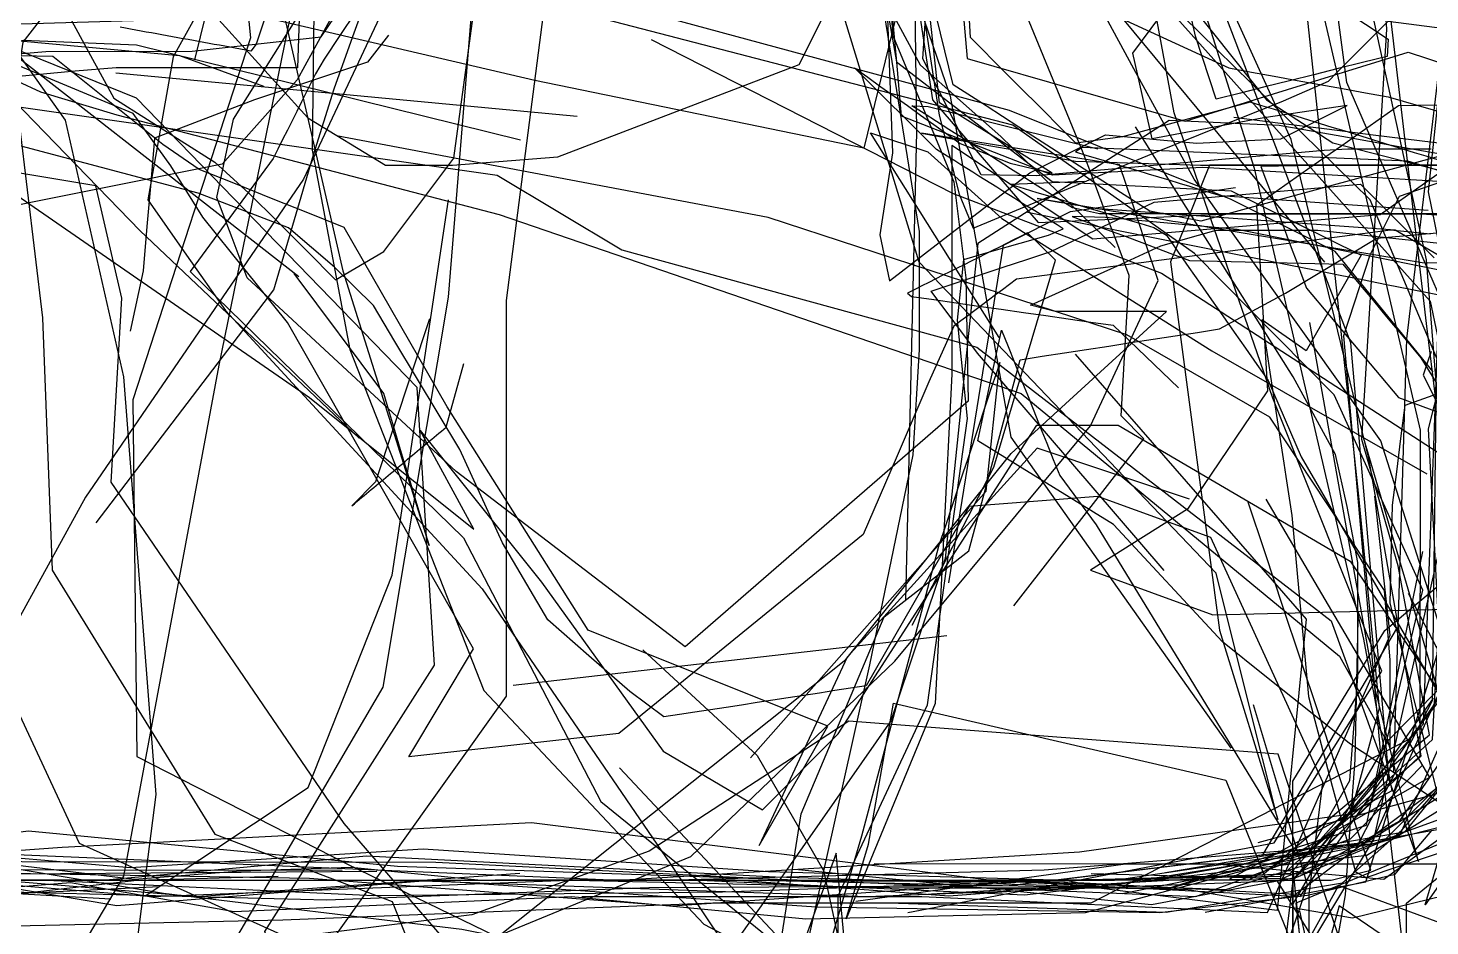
# Model space of a CAD drawing. Header units: metres. Extents: x 30 to 6769, y 117 to 5736.
# Drawn here: x 4872 to 5451, y 1491 to 1862 of the extents above; entities that cross this region are included whole.
import ezdxf

# ---------------------------------------------------------------- set-up
doc = ezdxf.new("R2010")
doc.units = ezdxf.units.M
doc.layers.add('FLOOR_0', color=1, linetype='Continuous')
doc.layers.add('FLOOR_1', color=2, linetype='Continuous')

msp = doc.modelspace()

# ---------------------------------------------------------------- linework, layer by layer
at = {"layer": 'FLOOR_0', "color": 7}
for points in [[(3702.56, 2321.77), (3781.72, 2311.61), (3837.74, 2253.42), (3919.3, 2221.19), (4007.82, 2287), (4113.04, 2340.87), (4137.6, 2336.78), (4162.17, 2332.68), (4186.73, 2328.58), (4320.13, 2316.2), (4445.74, 2284.57), (4501.59, 2214.48), (4591.5, 2180.86), (4741.62, 2170.6), (4816.3, 2160.73), (4861.11, 2160.73), (4921.92, 2119), (4972.02, 1974.96), (4940.85, 1848.65)], [(5106.21, 2295), (5127.59, 2319.44), (5148.97, 2343.89), (5155.39, 2332.57), (5158.23, 2312.7), (5161.06, 2292.84), (5163.9, 2272.97), (5165.11, 2247.65), (5143.61, 2140.1), (5075.54, 1990.17), (4985.95, 1799.43), (4895.87, 1668.08), (4811.84, 1515.03)], [(5458.85, 2135.23), (5444.48, 2133.43), (5430.11, 2131.63), (5415.74, 2129.83), (5401.36, 2128.04), (5328.55, 2105.18), (5306.28, 2089.98), (5297.5, 2078.26), (5288.72, 2066.54), (5279.93, 2054.83), (5248.35, 1982.98), (5260.03, 1849.24), (5350.04, 1823.25), (5442.17, 1851.85), (5450.07, 1849.22), (5457.97, 1846.58)], [(4952.66, 2065.29), (4964.19, 1986.46), (4985.44, 1902.48), (4983.44, 1845.37), (4974.08, 1845.37), (4964.73, 1845.37), (4955.37, 1845.37), (4946.01, 1845.37), (4936.65, 1845.37), (4927.29, 1845.37), (4917.94, 1845.37), (4908.58, 1845.37), (4891.59, 1844.03), (4869.79, 1841.85)], [(5454.44, 1807.32), (5449.59, 1808.81), (5444.74, 1810.3), (5439.89, 1811.79), (5435.04, 1813.29), (5430.2, 1814.78), (5425.35, 1816.27), (5420.5, 1817.76), (5415.65, 1819.26), (5410.8, 1820.75), (5405.96, 1822.24), (5401.11, 1823.73), (5396.26, 1825.23), (5391.41, 1826.72), (5386.56, 1828.21), (5381.71, 1829.7), (5376.87, 1831.2), (5324.16, 1816.87), (5304.92, 1814.25), (5302.02, 1817.15), (5299.11, 1820.06), (5296.21, 1822.97), (5293.3, 1825.88), (5290.4, 1828.78), (5287.49, 1831.69), (5284.58, 1834.6), (5281.68, 1837.5), (5278.77, 1840.41), (5275.87, 1843.32), (5272.96, 1846.22), (5270.06, 1849.13), (5267.15, 1852.04), (5264.25, 1854.95), (5261.34, 1857.85), (5254.24, 1985.01)], [(5206.75, 1481.38), (5206.75, 1503.34), (5243.57, 1582.32), (5260.13, 1700.46), (5256.06, 1741.18), (5258.59, 1766.25), (5270.27, 1769.59), (5281.95, 1772.93), (5293.63, 1776.27), (5299.65, 1778.89), (5297.16, 1780.45), (5294.67, 1782), (5292.19, 1783.56), (5289.7, 1785.12), (5287.21, 1786.67), (5284.72, 1788.23), (5282.24, 1789.78), (5279.75, 1791.34), (5277.26, 1792.89), (5274.77, 1794.45), (5272.29, 1796), (5269.8, 1797.56), (5267.31, 1799.11), (5264.83, 1800.67), (5262.34, 1802.22), (5259.85, 1803.78), (5257.36, 1805.33), (5254.88, 1806.89), (5252.39, 1808.45), (5249.9, 1810), (5247.41, 1811.56), (5213.49, 1845.35), (5218.94, 1841.45), (5224.4, 1837.55), (5229.86, 1833.65), (5235.31, 1829.75), (5240.77, 1825.85), (5246.23, 1821.95), (5251.68, 1818.05), (5257.14, 1814.15), (5277.84, 1806.01), (5295.13, 1801.85), (5283.5, 1809.12), (5271.88, 1816.39), (5260.25, 1823.66), (5248.62, 1830.93), (5233.58, 1968.46)], [(4900.29, 1657.43), (4973.68, 1753.65), (4990.11, 1809.36), (4998.61, 1836.63), (5006.36, 1858.35), (5014.11, 1880.07)], [(5459.74, 1784.98), (5376.52, 1784.98), (5345.61, 1784.98), (5314.69, 1784.98), (5303.46, 1787.46), (5298.36, 1790.7), (5293.26, 1793.95), (5288.16, 1797.2), (5283.06, 1800.44), (5277.96, 1803.69), (5272.86, 1806.94), (5267.77, 1810.18), (5262.67, 1813.43), (5257.57, 1816.68), (5252.47, 1819.92), (5247.37, 1823.17), (5242.27, 1826.42), (5237.17, 1829.66), (5243.93, 1829.36), (5278.98, 1820.59), (5314.03, 1811.83)], [(5273.2, 1733.95), (5220.16, 1818.51), (5243.8, 1810.66), (5274.39, 1783.13), (5361.09, 1728.45), (5449.88, 1677.62)], [(5341.44, 1637.71), (5264.23, 1727.48), (5245.17, 1753.06), (5255.06, 1756.36), (5264.95, 1759.66), (5274.83, 1762.96), (5284.72, 1766.25), (5294.61, 1769.55), (5337.23, 1789.86), (5422.5, 1797.26), (5430.09, 1789.66), (5437.69, 1782.06), (5445.28, 1774.47), (5452.88, 1766.87)], [(5506.41, 1751.43), (5371.48, 1778.54), (5344.32, 1781.01), (5317.16, 1783.48), (5303.36, 1783.96), (5310.28, 1781.37), (5317.2, 1778.77), (5324.12, 1776.17), (5331.04, 1773.58), (5337.96, 1770.98), (5344.88, 1768.38), (5351.8, 1765.79), (5415.14, 1764.27), (5419.17, 1759.43), (5423.2, 1754.59), (5427.24, 1749.75), (5431.27, 1744.9), (5435.3, 1740.06), (5439.33, 1735.22), (5443.36, 1730.38), (5447.39, 1725.54), (5507.92, 1627.67)], [(5520.22, 1407.08), (5453.91, 1547.36), (5434.77, 1624.44), (5435.68, 1664.75), (5437.4, 1678.53), (5439.12, 1692.31), (5440.84, 1706.09), (5624.99, 1771.89)], [(5525.04, 1466.42), (5413.39, 1507.61), (5406.49, 1495.17), (5399.58, 1482.74), (5392.68, 1470.31), (5385.78, 1457.88), (5382.12, 1452.5), (5385.2, 1461.74), (5388.28, 1470.99), (5391.36, 1480.23), (5394.44, 1489.48), (5397.52, 1498.72), (5400.6, 1507.97), (5378.2, 1582.23)], [(4807.78, 1524.4), (4928.13, 1504.46), (5051.26, 1489.57), (5121.56, 1475.74), (5104, 1473.54), (5086.45, 1471.35), (5074.33, 1468.57), (5082.38, 1463.61), (5090.43, 1458.66), (5098.48, 1453.7), (5106.53, 1448.75), (5114.57, 1443.79), (5122.62, 1438.83), (5130.67, 1433.88), (5138.72, 1428.92), (5146.77, 1423.97), (5154.82, 1419.01), (5164.54, 1395.41), (5176.99, 1341.43), (5167.48, 1247.78), (5155.21, 1156.66), (5104.49, 1042.1)], [(5480.75, 1357.5), (5443.46, 1413.96), (5405.18, 1461.95), (5397.36, 1497.14)]]:
    msp.add_lwpolyline(points, dxfattribs=at)
at = {"layer": 'FLOOR_0', "color": 1}
for points in [[(5279.33, 1623.14), (5333.04, 1692.18), (5323.56, 1701.66), (5326.95, 1759.52), (5324.16, 1766.97), (5321.37, 1774.42), (5318.57, 1781.87), (5315.78, 1789.32), (5312.99, 1796.77), (5310.2, 1804.22), (5307.4, 1811.67), (5243.06, 1967.96), (5225.13, 2134.64), (5179.93, 2166.07), (5179.93, 2186.68), (5179.93, 2207.29), (5179.93, 2227.9), (5215.86, 2266.93), (5345.56, 2180.44), (5469.65, 2208.43)], [(5234.71, 1625.3), (5239.23, 1818.86), (5237.06, 1988.24), (5323.03, 2036.62), (5464.61, 2123.25), (5594.12, 2180.37)], [(4614.64, 2162.17), (4801.18, 2154.02), (4913.11, 2154.02), (4951.05, 2052.15), (4970.9, 1952.19), (4990.57, 1902.98), (4989.57, 1811.33), (5005.12, 1729.03), (5060.34, 1588.14), (5151.32, 1491.73), (5193.88, 1469.31), (5196.06, 1440.99), (5198.23, 1412.67), (5206.59, 1356.36), (5376.87, 1336.75), (5561.13, 1370.85)], [(4886.62, 1871.18), (4897.09, 1851.98), (4907.55, 1832.78), (4949.36, 1806.38), (4963.36, 1793.65), (4975.31, 1781.7), (4987.25, 1769.75), (4999.2, 1757.8), (5019.07, 1769.46), (5047.98, 1808.02), (5068.65, 1959.71)], [(4916.74, 1414.96), (5018.8, 1589.53), (5045.8, 1750.68), (5059.21, 1915.09)], [(4829.75, 937.45), (4863.54, 1075.72), (4880.6, 1144.01), (4896.84, 1325.3), (4925.08, 1545.28), (4911.67, 1717.77), (4887.57, 1823.75), (4829.33, 1906), (4674.29, 1859.81), (4558.33, 1830.8), (4443.8, 1795.14), (4412.57, 1766.66), (4409.11, 1744.2), (4405.66, 1721.74), (4402.21, 1699.28), (4388.56, 1566.6), (4387.45, 1465.27), (4388.34, 1327.01), (4342.4, 1195.69)], [(4970.44, 1867.46), (4968.38, 1861.28), (4966.32, 1855.1), (4964.21, 1852.28), (4962.05, 1852.67), (4959.89, 1853.07), (4957.73, 1853.46), (4955.57, 1853.85), (4953.41, 1854.25), (4951.25, 1854.64), (4949.09, 1855.03), (4946.93, 1855.43), (4944.76, 1855.82), (4942.6, 1856.21), (4940.44, 1856.61), (4938.28, 1857), (4936.12, 1857.39), (4933.96, 1857.78), (4931.8, 1858.18), (4929.64, 1858.57), (4927.48, 1858.96), (4925.32, 1859.36), (4923.16, 1859.75), (4921, 1860.14), (4918.83, 1860.54), (4916.67, 1860.93), (4914.51, 1861.32), (4912.35, 1861.71), (4910.19, 1862.11)], [(5227.89, 1869.95), (5240.62, 1846.56), (5257.28, 1831.75), (5273.94, 1816.93), (5321.18, 1771.14)], [(5020.99, 1858.79), (5012.39, 1847.65), (4965.7, 1832.08), (4924.33, 1816.27), (4922.81, 1798.02), (4921.29, 1779.78), (4919.77, 1761.53), (4914.28, 1736.53)], [(5575.99, 1831.95), (5438.16, 1829.62), (5426.42, 1821.41), (5414.69, 1813.19), (5402.96, 1804.97), (5391.22, 1796.75), (5379.49, 1788.54), (5384.08, 1711.89), (5350.96, 1663.09), (5310.92, 1637.9), (5336.21, 1628.69), (5361.51, 1619.49), (5468.99, 1622.1)], [(5557.84, 1812.73), (5466.53, 1807.79), (5440.64, 1812.36), (5414.76, 1816.93), (5388.87, 1821.5), (5343.42, 1823.62), (5264.42, 1772.79), (5250.9, 1642.67), (5228.53, 1575.67), (5187.05, 1516.35), (5136.12, 1444.53), (5099.45, 1293.63), (5100.8, 1208.91), (5108, 1123.44), (5070.72, 1181.95), (5045.8, 1398.03), (5054.8, 1400.54), (5071.77, 1346.2), (5077.39, 1217.17)], [(5252.51, 1632.71), (5275.04, 1772.17), (5302.64, 1785.98), (5370.78, 1795.99)], [(5454.89, 1612.04), (5450.55, 1696.2), (5455.5, 1715.81)], [(5421.36, 1617.52), (5420.12, 1559.59), (5418.12, 1531.68), (5416.13, 1503.76), (5411.63, 1478)], [(5528.42, 1555.07), (5395.72, 1500.36), (5414.65, 1330.9), (5363.08, 1140.88), (5288.57, 1030.8), (5210.45, 890.73)]]:
    msp.add_lwpolyline(points, dxfattribs=at)
at = {"layer": 'FLOOR_0', "color": 6}
for points in [[(5547.47, 2216.07), (5432.71, 2132.34), (5327.92, 2020.17), (5239.53, 1884.17), (5248.51, 1825.86), (5252.59, 1809.53), (5256.67, 1793.21), (5262.54, 1779.16), (5287.66, 1789.63), (5312.78, 1800.11), (5337.9, 1810.58), (5364.22, 1821.16), (5390.71, 1831.76), (5409.18, 1839.9), (5412.72, 1843.43), (5416.25, 1846.97), (5419.79, 1850.51), (5423.33, 1854.05), (5426.86, 1857.59), (5430.4, 1861.13), (5433.94, 1864.67), (5476.42, 1859.09)], [(5080.54, 1981.99), (4976.03, 1935.74), (5005.14, 1925.56), (4998.3, 1920.24), (4991.45, 1914.91), (4984.6, 1909.58), (4977.76, 1904.26), (4970.91, 1898.93), (4964.07, 1893.6), (4957.22, 1888.28), (4950.38, 1882.95), (4932.03, 1849.93), (4921.65, 1790.84), (4937.66, 1767.96), (4953.67, 1745.07), (5059.73, 1630.13), (5138.97, 1514.31), (5160.55, 1482.19)], [(4963.93, 1976.78), (4869.95, 1855.88), (4865.96, 1829.97), (4861.98, 1804.06), (4858.01, 1777.75), (4850.14, 1682.19), (4821.31, 1649.73), (4755.31, 1581.58), (4668.79, 1507.38), (4587.4, 1471.61), (4561.86, 1420.52), (4541.57, 1369.97), (4526.19, 1319.95), (4615.05, 1215.41)], [(5020.95, 1922.91), (5026.86, 1897.47), (5020.39, 1887.76), (5013.92, 1878.05), (5007.45, 1868.35), (5000.98, 1858.64), (4994.51, 1848.93), (4990.91, 1842.91), (4988.97, 1839.02), (4987.03, 1835.13), (4985.08, 1831.24), (4983.14, 1827.35), (4981.2, 1823.46), (4979.25, 1819.57), (4977.31, 1815.68), (4975.36, 1811.8), (4973.42, 1807.91), (4939.12, 1761.22), (5052.04, 1651.25), (5108.75, 1542.34), (5206.67, 1462.89)], [(4403.33, 1902.8), (4584.77, 1828.81), (4675.39, 1857.63), (4760.46, 1911.08), (4784.19, 1900.29), (4807.91, 1889.51), (4833.73, 1876.61), (4983.96, 1759.13)], [(4967.26, 1913.74), (5002.21, 1761.48), (5037.88, 1648.12), (5035.79, 1655.09), (5033.7, 1662.06), (5031.61, 1669.03), (5029.52, 1676), (5027.43, 1682.97), (5025.34, 1689.94), (5023.25, 1696.91), (5021.16, 1703.88), (5019.07, 1710.85), (4982.04, 1760.43)], [(5451.61, 1811.82), (5448.97, 1811.82), (5446.32, 1811.82), (5443.67, 1811.82), (5441.02, 1811.82), (5438.38, 1811.82), (5435.73, 1811.82), (5433.08, 1811.82), (5430.44, 1811.82), (5427.79, 1811.82), (5425.14, 1811.82), (5422.49, 1811.82), (5419.85, 1811.82), (5417.2, 1811.82), (5407.43, 1811.27), (5288.52, 1800.78), (5265.75, 1801.13), (5263.75, 1805.13), (5261.75, 1809.13), (5259.75, 1813.13), (5257.75, 1817.12), (5255.75, 1821.12), (5253.76, 1825.12), (5251.76, 1829.12), (5249.76, 1833.12), (5247.76, 1837.12), (5245.76, 1841.12), (5243.76, 1845.12), (5241.77, 1849.11), (5244.15, 1886.93)], [(5008.88, 1692.34), (4918.53, 1778.07), (4848.4, 1850.2)], [(5467.26, 1810.42), (5448.9, 1797.56), (5430.53, 1784.7), (5311.9, 1774.65), (5253.7, 1813.29), (5253.7, 1797.54), (5253.7, 1781.8), (5253.7, 1766.05), (5253.7, 1750.3), (5253.7, 1734.55), (5253.7, 1718.8), (5246.79, 1582.88), (5209.99, 1493.85), (5219.25, 1524.74), (5229.6, 1582.96), (5366.87, 1551.2), (5394.36, 1483.04), (5403.77, 1483.04), (5413.19, 1483.04), (5422.6, 1483.04), (5432.01, 1483.04), (5441.43, 1483.04), (5450.84, 1483.04), (5533.67, 1445.96)], [(5513.24, 1784.98), (5441.97, 1806.76), (5307.49, 1812.51), (5304.74, 1810.59), (5309.02, 1809.31), (5313.3, 1808.02), (5317.59, 1806.74), (5321.87, 1805.45), (5326.15, 1804.16), (5330.44, 1802.88), (5334.72, 1801.59), (5339, 1800.31), (5343.29, 1799.02), (5347.57, 1797.74), (5351.85, 1796.45), (5356.14, 1795.16), (5360.42, 1793.88), (5364.7, 1792.59), (5450.45, 1786.52)], [(5308.38, 1798.4), (5278.12, 1797.11), (5283.49, 1795.5), (5288.85, 1793.89), (5294.21, 1792.28), (5299.58, 1790.67), (5304.94, 1789.06), (5310.3, 1787.45), (5315.66, 1785.84), (5321.03, 1784.23), (5326.39, 1782.62), (5331.75, 1781.01), (5337.12, 1779.4), (5342.27, 1776.28), (5346.94, 1769.61), (5351.61, 1762.93), (5356.28, 1756.26), (5360.95, 1749.58), (5365.63, 1742.91), (5370.3, 1736.23), (5374.97, 1729.55), (5379.64, 1722.88), (5384.31, 1716.2), (5398.01, 1684.7), (5455.81, 1585.17)], [(5170.59, 1560.34), (5267.81, 1670.52), (5273.48, 1723.58), (5271.81, 1718.56), (5270.13, 1713.54), (5268.46, 1708.52), (5266.79, 1703.5), (5265.11, 1698.47), (5263.44, 1693.45), (5261.77, 1688.43), (5260.1, 1683.41), (5258.42, 1678.39), (5256.75, 1673.37), (5255.08, 1668.34), (5253.4, 1663.32), (5251.73, 1658.3), (5250.06, 1653.28), (5248.38, 1648.26), (5242.11, 1624.53), (5216.44, 1528.07), (5194.66, 1454)], [(5530.36, 1665.22), (5433.51, 1567.15), (5394.53, 1500.11), (5394.53, 1481.01), (5394.53, 1461.9), (5394.53, 1442.8), (5404.17, 1423.49), (5413.82, 1404.19), (5423.46, 1384.89), (5496.87, 1324.05)], [(5126.13, 1605.02), (5173.23, 1561.31), (5200.74, 1513.8), (5212.9, 1457.31), (5207, 1398.34), (5201.11, 1339.38), (5226.86, 1278.04), (5259.59, 1216.18), (5383.23, 1257.02), (5465.17, 1326.11), (5527.13, 1369.86), (5559.06, 1514.89), (5481.58, 1622.89)], [(5180.89, 1487.58), (5116.43, 1556.22)], [(5211.45, 1462.24), (5205.92, 1521.01), (5203.4, 1514.08), (5200.89, 1507.16), (5198.37, 1500.24), (5195.85, 1493.32), (5193.34, 1486.4)]]:
    msp.add_lwpolyline(points, dxfattribs=at)
at = {"layer": 'FLOOR_0', "color": 2}
for points in [[(5546.03, 1791.89), (5450.23, 1798.68), (5426.97, 1800.04), (5403.7, 1801.41), (5380.44, 1802.78), (5357.17, 1804.15), (5295.32, 1800.97), (5232.96, 1825.34), (5230.93, 1847.66), (5228.9, 1869.98), (5226.87, 1892.3), (5213.46, 1973.39), (5213.46, 2000.59), (5204.5, 2073.59), (5153.1, 2137.2), (5153.1, 2148.42), (5153.1, 2159.65), (5153.1, 2170.87), (5153.1, 2182.1), (5153.1, 2193.32)], [(5028.52, 1934.42), (5008.58, 1886.7), (4995.94, 1863.52), (4983.31, 1840.34), (4952.32, 1805.53), (4846.41, 1784.4)], [(4862.24, 1874.35), (4878.13, 1742.07), (4882.12, 1637.89), (4949.27, 1528.9), (5022.5, 1501.04), (5037.86, 1462.63), (5053.22, 1424.21), (5080.83, 1293.12), (5160.64, 1148.26), (5193.58, 1048.41)], [(5351.83, 1667.26), (5288.97, 1688.23), (5210.43, 1601.94), (5174.06, 1524.13), (5202.49, 1573.4), (5103.51, 1613.17), (5045.3, 1705.38), (5002.66, 1779.43), (4987.72, 1785.41), (4972.77, 1791.39), (4957.83, 1797.37), (4942.89, 1803.35), (4927.81, 1813.66), (4912.68, 1825.77), (4897.55, 1837.88), (4882.41, 1850), (4842.23, 1850.82)], [(5370.18, 1824.93), (5389.36, 1822.53), (5408.53, 1820.13), (5427.71, 1817.74), (5446.88, 1815.34), (5466.06, 1812.94), (5489.79, 1811.82), (5517.5, 1811.82), (5559.75, 1810.21)], [(5515.84, 1819.07), (5438.37, 1792.18), (5426.26, 1767.95), (5415.43, 1734.62), (5431.01, 1558.63), (5441.48, 1468.33), (5364.06, 1305.36), (5257.04, 1326.04), (5202.03, 1392.09), (5156.98, 1429.81), (5046.09, 1462.85)], [(4852.97, 1417.61), (4877.66, 1427.11), (4902.34, 1436.61), (4997.98, 1455.03), (5066.47, 1486.67), (5209.92, 1600.99), (5278.22, 1686), (5342.37, 1744.72), (5319.34, 1744.72), (5296.31, 1744.72), (5286.16, 1747.29), (5304.11, 1755.45), (5322.05, 1763.61), (5339.99, 1771.77), (5362.81, 1778.27), (5404.82, 1778.27), (5475.8, 1770.73)], [(5237.34, 1615.1), (5271.04, 1680.36), (5296.48, 1765.93), (5285, 1777.16), (5282.08, 1775.7), (5279.17, 1774.24), (5276.25, 1772.78), (5273.33, 1771.32), (5270.42, 1769.86), (5267.5, 1768.4), (5264.58, 1766.94), (5261.67, 1765.48), (5258.75, 1764.03), (5255.83, 1762.57), (5252.92, 1761.11), (5250, 1759.65), (5247.08, 1758.19), (5244.17, 1756.73), (5241.25, 1755.27), (5238.34, 1753.81), (5235.42, 1752.35), (5236.99, 1750.94), (5246.24, 1749.62), (5255.5, 1748.3), (5264.76, 1746.98), (5274.01, 1745.65), (5283.27, 1744.33), (5292.52, 1743.01), (5301.78, 1741.68), (5311.03, 1740.36), (5320.29, 1739.04), (5347.27, 1713.25)], [(5454.45, 1343.02), (5438.28, 1375.37), (5427.59, 1400.06), (5426.31, 1411.62), (5425.03, 1423.17), (5423.74, 1434.73), (5422.46, 1446.28), (5417.24, 1462.79), (5388.14, 1509.38), (5392.25, 1511.54), (5396.73, 1513.22), (5401.21, 1514.9), (5405.68, 1516.58), (5410.16, 1518.26), (5414.63, 1519.94), (5419.11, 1521.62), (5423.58, 1523.29), (5428.06, 1524.97), (5432.54, 1526.65), (5437.01, 1528.33), (5441.62, 1530.06), (5512.29, 1555.77)], [(5490.2, 1300.02), (5450.32, 1408.72), (5441.48, 1433.26), (5441.48, 1439.36), (5441.48, 1445.46), (5441.48, 1451.56), (5441.48, 1457.66), (5441.48, 1463.76), (5441.48, 1469.86), (5441.48, 1475.96), (5441.48, 1482.06), (5441.48, 1488.16), (5441.48, 1494.26), (5441.48, 1500.36), (5482.58, 1534.01)]]:
    msp.add_lwpolyline(points, dxfattribs=at)
at = {"layer": 'FLOOR_0', "color": 3}
for points in [[(5456.69, 1809.22), (5356.58, 1782.02), (5335.39, 1786.12), (5321.88, 1794.81), (5308.36, 1803.5), (5294.84, 1812.2), (5281.32, 1820.89), (5267.8, 1829.59), (5254.29, 1838.28), (5219.25, 1981.12), (5221, 2150.94), (5223.55, 2161.99), (5226.1, 2173.03), (5228.64, 2184.07)], [(4825.96, 1847.5), (4879.52, 1852.08), (4939.94, 1852.24), (4993.16, 1858.16), (5062.92, 1961.15), (5154.01, 2078.54), (5178.18, 2146.15), (5220.67, 2141.89), (5282.23, 2116.26), (5367.19, 2079.08), (5433.06, 2054.56), (5468.9, 2043.8)], [(5557.74, 2044.42), (5423.01, 2038.38), (5258.83, 2016.68), (5224.58, 1948.13), (5229.24, 1858.95), (5254.55, 1798.25), (5257.03, 1778.44), (5259.5, 1758.63), (5260.4, 1707.65), (5143.57, 1606.2), (5048.99, 1678.58), (4962.62, 1758.64), (4956.41, 1775.2), (4950.2, 1791.76), (4957.08, 1824.14), (5001.22, 1894.79), (5099.44, 2039.93), (5209.21, 2060.08), (5393.35, 2059.53), (5415.45, 2057.32), (5437.55, 2055.11), (5459.65, 2052.9)], [(5453.77, 1805.11), (5422.52, 1805.11), (5391.28, 1805.11), (5360.04, 1805.11), (5343.95, 1765.24), (5364.19, 1613.08), (5388.28, 1534.92), (5375.56, 1585.8), (5362.85, 1636.69), (5240.17, 1765.07), (5200.04, 1896.53), (5118.09, 2042.28), (5037.87, 1897.2)], [(4835.43, 1308.6), (4920.64, 1393.9), (4998.74, 1486.3), (5069.75, 1585.82), (5069.75, 1749.3), (5094.6, 1941.22)], [(5191.47, 1471.75), (5219.79, 1598.85), (5237.72, 1685.52), (5240.28, 1729.07), (5240.28, 1753.41), (5240.28, 1777.76), (5213.46, 1944.93)], [(5228.21, 1909.79), (5368.04, 1845.31), (5377.45, 1843.6), (5386.86, 1841.89), (5396.27, 1840.18), (5405.68, 1838.46), (5415.09, 1836.75), (5424.5, 1835.04), (5433.91, 1833.33), (5458.62, 1826.24)], [(5222.09, 1897.08), (5230.77, 1847.87), (5295.12, 1798.4), (5369.11, 1794.49), (5422.77, 1768.01), (5400.01, 1728.52), (5381.65, 1741.27), (5382.48, 1735.89), (5383.31, 1730.5), (5384.14, 1725.11), (5384.96, 1719.72), (5385.79, 1714.34), (5386.62, 1708.95), (5387.45, 1703.56), (5388.28, 1698.17), (5389.11, 1692.79), (5389.93, 1687.4), (5390.76, 1682.01), (5391.59, 1676.62), (5392.42, 1671.23), (5393.25, 1665.85), (5394.08, 1660.46), (5401.05, 1585.75), (5410.78, 1548.7), (5420.44, 1513.25), (5424.75, 1511.01), (5428.49, 1512.26), (5432.24, 1513.51), (5435.98, 1514.76), (5439.73, 1516), (5443.47, 1517.25), (5447.22, 1518.5), (5450.96, 1519.75), (5454.71, 1521)], [(5072.47, 1590.4), (5251.64, 1610.9)]]:
    msp.add_lwpolyline(points, dxfattribs=at)
at = {"layer": 'FLOOR_0', "color": 5}
for points in [[(4307.82, 1299.28), (4432.66, 1183.95), (4462.4, 1154.19), (4483.3, 1136.4), (4485.92, 1143.38), (4488.53, 1150.35), (4491.15, 1157.33), (4493.76, 1164.3), (4496.37, 1171.28), (4498.99, 1178.25), (4501.6, 1185.23), (4537.08, 1293.51), (4697.05, 1375.16), (4836.06, 1383.86), (4911.67, 1511.46), (4951.09, 1722.55), (4992.76, 1926.51), (5100.82, 2076.25)], [(5226.35, 1961.01), (5245.74, 1832.07), (5289.36, 1781.49), (5368.71, 1784.98), (5384.46, 1784.98), (5400.22, 1784.98), (5415.97, 1784.98), (5431.72, 1784.98), (5447.48, 1784.98), (5535.09, 1779.44)], [(5149.3, 1197.55), (4976.3, 1246.8), (4945.1, 1347.49), (4990.51, 1409.92), (5031.9, 1426.49), (5043.16, 1486.45), (5002.71, 1533.25), (4906.46, 1674.18), (4910.92, 1750.18), (4900.2, 1796.67), (4742.77, 1822.8)], [(5401.24, 1467.27), (5401.24, 1503.88), (5406.85, 1550.28), (5360.65, 1651.32), (5313.98, 1668.33), (5260.8, 1664.24), (5218.26, 1590.1), (5211.83, 1589.11), (5205.4, 1588.12), (5198.98, 1587.14), (5192.55, 1586.15), (5186.13, 1585.16), (5179.7, 1584.17), (5173.28, 1583.18), (5166.85, 1582.19), (5160.43, 1581.2), (5154, 1580.21), (5147.58, 1579.22), (5141.15, 1578.23), (5134.73, 1577.25), (5120.67, 1587.75), (5103.77, 1602.55), (5086.86, 1617.35), (5068.1, 1649.22), (5050.45, 1687.76), (5041.53, 1702.63), (5032.61, 1717.5), (5023.69, 1732.37), (5014.77, 1747.25), (4998.69, 1763.08), (4979.79, 1779.28), (4942.47, 1793.6), (4840.19, 1820.74)], [(5542.45, 1805.11), (5444.07, 1805.11), (5410.76, 1805.11), (5381.33, 1804.56), (5383.21, 1799.54), (5385.09, 1794.52), (5386.97, 1789.5), (5388.85, 1784.48), (5390.74, 1779.46), (5392.62, 1774.44), (5394.5, 1769.42), (5396.38, 1764.4), (5398.26, 1759.38), (5400.14, 1754.36), (5438.15, 1709.23), (5601.3, 1648.93)], [(4920.53, 1503.44), (4987.92, 1548.06), (5022.56, 1635.76), (5045.8, 1790.8)], [(5503.69, 1509.88), (5417.93, 1566.3), (5400.45, 1580.29), (5382.97, 1594.28), (5365.49, 1608.27), (5320.48, 1656.71), (5264.47, 1691.24), (5274.23, 1736.98), (5276.9, 1730.31), (5279.56, 1723.64), (5282.23, 1716.97), (5284.9, 1710.29), (5287.57, 1703.62), (5290.23, 1696.95), (5292.9, 1690.28), (5295.57, 1683.61), (5298.23, 1676.94), (5313.31, 1656.65), (5394.53, 1523.57), (5394.53, 1473.51)], [(5451.63, 1728.23), (5450.01, 1723.35), (5448.38, 1718.46), (5486.14, 1642.97)], [(5488.21, 1431.01), (5420.72, 1428.45), (5419.16, 1442.44), (5417.61, 1456.44), (5416.05, 1470.44), (5413.81, 1485.57), (5405.34, 1511), (5396.87, 1536.43), (5388.39, 1561.86), (5211.19, 1575.47), (5128.72, 1521.78), (5104.29, 1513.05), (5079.86, 1504.32), (5055.42, 1495.59), (4979.6, 1486.03), (4893.37, 1524.97), (4860.67, 1595.5)], [(5394.53, 1479.24), (5394.53, 1491.05), (5394.53, 1502.85), (5394.53, 1514.66), (5396.3, 1497.09), (5398.42, 1473.79)]]:
    msp.add_lwpolyline(points, dxfattribs=at)
at = {"layer": 'FLOOR_0', "color": 4}
for points in [[(5277.29, 2027.28), (5226.96, 1869.57), (5229.21, 1810.24), (5223.99, 1776.33), (5227.87, 1757.37), (5256.88, 1779.69), (5285.88, 1802.01), (5317.16, 1817.64), (5354.9, 1814.21), (5389.51, 1816.02), (5417, 1829.77), (5382.52, 1824.66), (5336.35, 1816), (5328.45, 1851.41), (5347.54, 1877.31), (5359.57, 1862.26), (5371.59, 1847.22), (5383.62, 1832.17), (5410.98, 1814.42), (5500.66, 1791.4)], [(5207.83, 1965.82), (5253.01, 1833.61), (5278.01, 1692.85), (5368.93, 1564.4)], [(4956.44, 1931.98), (4964.08, 1857.72), (4915.44, 1708.17), (4917.15, 1560.92), (5003.87, 1516.59), (5065.6, 1486.55), (5145.85, 1519.67), (5230.08, 1600.32), (5310.9, 1697.44), (5338.84, 1757.55), (5333.54, 1773.47), (5328.23, 1789.4), (5322.93, 1805.32), (5241.16, 1818.37), (5253.88, 1816.06), (5266.6, 1813.74), (5279.32, 1811.43), (5292.03, 1809.12), (5304.75, 1806.8), (5356.33, 1805.11), (5404.77, 1805.11), (5432.84, 1805.11), (5508.02, 1805.11)], [(5018.25, 1343.24), (4969.94, 1488.68), (5040.03, 1598.68), (5032.83, 1713.32), (4916.9, 1832.86), (4724.34, 1910.84)], [(5451.31, 1776.62), (5448.56, 1776.89), (5445.81, 1777.17), (5443.06, 1777.44), (5440.3, 1777.72), (5437.55, 1777.99), (5434.8, 1778.27), (5280.34, 1758), (5277.47, 1755.85), (5274.61, 1753.7), (5271.74, 1751.55), (5268.87, 1749.4), (5266, 1747.25), (5263.14, 1745.1), (5260.27, 1742.95), (5257.4, 1740.79), (5254.54, 1738.64), (5244.14, 1715.71), (5230.63, 1684.17), (5217.12, 1652.63), (5116.14, 1570.43), (5029.36, 1560.75), (5056.12, 1605.38), (4979.38, 1740.14), (4944.34, 1783.68), (4931.08, 1804.9), (4915.51, 1826.43), (4847.47, 1854.8)], [(4861.72, 1796.71), (4988.43, 1709.17), (5056.25, 1654.78), (5034.14, 1695.56), (5084.19, 1632.97), (5134.47, 1563.14), (5175.43, 1538.93), (5206.72, 1570.24), (5288.81, 1697.75), (5322.35, 1697.75), (5418.2, 1641.55), (5542.13, 1460.56)], [(5394.53, 1488.69), (5394.53, 1493.06), (5394.53, 1506.22), (5394.53, 1550.68), (5432.44, 1612.93), (5550.8, 1712.07), (5436.78, 1778.27), (5314.4, 1787.16), (5288.88, 1791.42), (5291.12, 1791.04), (5293.37, 1790.67), (5295.61, 1790.29), (5297.85, 1789.92), (5300.1, 1789.55), (5302.34, 1789.17), (5304.58, 1788.8), (5306.83, 1788.42), (5309.07, 1788.05), (5311.31, 1787.68), (5313.56, 1787.3), (5315.8, 1786.93), (5318.04, 1786.55), (5320.29, 1786.18), (5322.53, 1785.81), (5324.77, 1785.43), (5327.02, 1785.06), (5329.26, 1784.68), (5331.5, 1784.31), (5333.75, 1783.93), (5335.99, 1783.56), (5338.23, 1783.19), (5340.48, 1782.81), (5342.72, 1782.44), (5344.96, 1782.06), (5347.21, 1781.69), (5349.45, 1781.32), (5351.69, 1780.94), (5353.94, 1780.57), (5356.18, 1780.19), (5358.42, 1779.82), (5360.67, 1779.45), (5362.91, 1779.07), (5365.15, 1778.7), (5367.4, 1778.32), (5447.99, 1764.89), (5558.93, 1764.55)], [(5090.1, 1042.38), (5073.99, 1125.25), (5082.06, 1190.79), (5121.45, 1276.91), (5168.18, 1389.92), (5191.41, 1537.29), (5225.68, 1618.54), (5260.77, 1645.85), (5281.84, 1724.8), (5291, 1726.21), (5300.16, 1727.62), (5309.32, 1729.03), (5318.48, 1730.44), (5327.64, 1731.85), (5336.8, 1733.26), (5345.96, 1734.67), (5355.12, 1736.08), (5364.29, 1737.49), (5391.42, 1752.25), (5429.27, 1774.97), (5560.88, 1786.68)], [(5486.95, 1658.38), (5427.32, 1525.85), (5394.53, 1471.25)], [(5452.44, 1584.97), (5429.36, 1551.98), (5394.51, 1509.69), (5393.39, 1500.76), (5392.28, 1491.83), (5391.16, 1482.9), (5390.05, 1473.97), (5388.93, 1465.04), (5387.79, 1455.52), (5384.56, 1390.82), (5381.33, 1326.12)], [(5462.6, 1465.86), (5413.59, 1499.26), (5410.87, 1489.3), (5408.16, 1479.35), (5405.45, 1469.4), (5402.73, 1459.44), (5400.02, 1449.49), (5397.31, 1439.54), (5394.59, 1429.59), (5405.13, 1433.34), (5415.98, 1437.41), (5426.82, 1441.48), (5437.67, 1445.54), (5452.8, 1448.47)]]:
    msp.add_lwpolyline(points, dxfattribs=at)
at = {"layer": 'FLOOR_1', "color": 4}
for points in [[(4516.25, 1509.88), (4698.22, 1511.4), (4817.72, 1523.29), (4914.5, 1515.07), (5035.34, 1522.83), (5177.97, 1513.37), (5300.91, 1509.88), (5381.93, 1512.07), (5451.02, 1569.83), (5437.95, 1639.66), (5423.06, 1691.79), (5433.33, 1861.38), (5422.35, 2020.3), (5377.64, 2223.59), (5369.51, 2376.44), (5373.12, 2504.08), (5353.86, 2569.47), (5335.91, 2601.8), (5364.28, 2598.58), (5437.33, 2517.05), (5423.31, 2491.22), (5394.16, 2477.5), (5365.02, 2463.78), (5335.88, 2450.06)], [(5526.78, 1917.52), (5502.08, 1785.72), (5482.62, 1745.88), (5472.73, 1747.86), (5462.84, 1749.84), (5452.95, 1751.82), (5443.05, 1753.8), (5433.16, 1755.78), (5423.27, 1757.76), (5413.38, 1759.74), (5403.49, 1761.72), (5393.6, 1763.7), (5284.99, 1785.54)], [(5270.59, 1509.88), (5366.87, 1505.94), (5420.41, 1522.58), (5452.24, 1584.03), (5453.71, 1707.25), (5449.65, 1739.74), (5432.39, 1888.46)], [(5245.24, 1504.18), (5393.55, 1512.75), (5448.48, 1574.44), (5456.54, 1793.52)], [(4613.83, 1509.88), (4786.95, 1509.88), (4902.81, 1509.88), (5011.93, 1519.89), (5180.83, 1511.17), (5342.36, 1506.32), (5424.96, 1532.56), (5448.19, 1645.61)], [(4365.9, 1500.71), (4610.64, 1496.46), (4841.2, 1501.15), (4917.09, 1509.88), (4975.48, 1511.44)], [(4841.01, 1503.17), (4926.41, 1507.19)]]:
    msp.add_lwpolyline(points, dxfattribs=at)
at = {"layer": 'FLOOR_1', "color": 1}
for points in [[(4866.74, 2337.11), (4873.43, 2337.56), (4880.13, 2338), (4886.82, 2338.45), (4893.51, 2338.9), (4900.21, 2339.34), (4906.9, 2339.79), (4913.6, 2340.24), (4920.29, 2340.68), (4926.98, 2341.13), (4933.68, 2341.58), (5000.05, 2333.1), (5144.36, 2319.18), (5220.74, 2290.52), (5275.06, 2125.26), (5252.53, 2010.44), (5233.65, 1878.85), (5217.36, 1812.13), (5081.5, 1840.13), (4895.3, 1883.56), (4699.49, 1875.14)], [(5311.18, 1512.59), (5394.94, 1510.35), (5414.43, 1533.1), (5433.92, 1555.86), (5418.41, 1731.83), (5335.21, 1949.62), (5278, 2148.6), (5283.6, 2204.54)], [(5214.03, 1501.12), (5325.41, 1516.59), (5469.1, 1516.59), (5475.01, 1577.94), (5475.01, 1675.32), (5426.43, 1790.79), (5342.25, 1873.54), (5246.23, 1990.19), (5243.88, 2123.82)], [(4637.74, 1509.88), (4746.27, 1519.39), (4869.53, 1517.55), (5040.55, 1517.24), (5189.41, 1509.88), (5301.9, 1509.88), (5399.36, 1512.56), (5438.65, 1534.4), (5458.94, 1563.68), (5465.84, 1598.19), (5472.74, 1632.71), (5457.4, 1745.72), (5416.78, 1839.29), (5395.64, 1999)], [(5465.69, 1921.93), (5483.06, 1725.93), (5487.53, 1617.25), (5484.23, 1592.51), (5480.94, 1567.77), (5477.64, 1543.02), (5474.82, 1525.05), (5473.86, 1533.71), (5472.89, 1542.36), (5471.93, 1551.01), (5470.97, 1559.66), (5470.01, 1568.31), (5469.05, 1576.97), (5442.33, 1628.23)], [(4544.64, 1523.3), (4739.34, 1509.88), (4838.71, 1509.88), (5027.55, 1509.88), (5218.67, 1503.17), (5394.54, 1509.89), (5427.41, 1542.77), (5448.19, 1629.57), (5411.6, 1710.36), (5353.96, 1768.64), (5278.9, 1821.65), (5092.61, 1869.98), (4845.72, 1862.7), (4635.94, 1843.5), (4510.56, 1831.95), (4400.12, 1837.35), (4170.53, 1834.34)], [(4689.64, 1854.36), (4538.39, 1857.67), (4599.05, 1853.33), (4861.61, 1830.26), (5065.96, 1801.06), (5091.68, 1785.62), (5117.4, 1770.18), (5264.06, 1729.93), (5410.4, 1617), (5446.41, 1517.59), (5445.15, 1522.01), (5441.84, 1535.27), (5438.53, 1548.53), (5435.21, 1561.79), (5431.9, 1575.05), (5428.59, 1588.31), (5401.59, 1740.14)], [(5098.98, 1825.27), (4908.42, 1843.12)], [(4867.8, 1839.82), (4877.28, 1835.44), (4908.85, 1825.94), (5066.71, 1784.76), (5282.25, 1710.84), (5413.77, 1602.37), (5434.77, 1564.62), (5434.77, 1576.63), (5434.77, 1588.65), (5434.77, 1600.67), (5432.41, 1629.46), (5385.06, 1701.09), (5325.98, 1735.11), (5177.81, 1783.52), (4999.61, 1817.24)], [(5383.43, 1667.22), (5451.02, 1552.26), (5376.28, 1509.88), (5268.91, 1509.88), (5080.05, 1533.57), (4886.27, 1523.3), (4701.89, 1509.98), (4546.29, 1516.59), (4373.24, 1516.59)], [(3795.81, 1503.17), (3968.62, 1529.56), (4019.98, 1520.49), (4071.34, 1511.42), (4125.32, 1498.56), (4231.71, 1481.84), (4397.24, 1483.3), (4474.15, 1493.56), (4555.58, 1517.8), (4697.89, 1509.88), (4804.92, 1514.23), (5001.95, 1514.01)], [(4033.78, 1509.88), (4279.14, 1507.98), (4532.17, 1513.51), (4792.05, 1511.86), (5016.27, 1513.62)]]:
    msp.add_lwpolyline(points, dxfattribs=at)
at = {"layer": 'FLOOR_1', "color": 2}
for points in [[(4929.18, 2308.59), (5104.04, 2304.01), (5242.57, 2183.7), (5315.15, 2004.21), (5378.59, 1803.92), (5423.73, 1609.33), (5435.36, 1546.8), (5424.2, 1540.71), (5413.04, 1534.62), (5401.87, 1528.52), (5390.71, 1522.43), (5379.55, 1516.34), (5368.38, 1510.25), (5388.33, 1509.88), (5410.28, 1509.88), (5426.69, 1514.01), (5419.44, 1535.78), (5412.18, 1557.55), (5404.93, 1579.31), (5397.68, 1601.08), (5390.43, 1622.85), (5383.18, 1644.62), (5375.92, 1666.38)], [(5133.91, 1509.88), (5320.93, 1509.88), (5406.7, 1522.55), (5447.15, 1561.19), (5447.27, 1695.64), (5399.68, 1899.78), (5344.04, 2090.05), (5350.25, 2281.41)], [(5235.56, 1496.55), (5386.86, 1525.21), (5431.27, 1596.19), (5386.28, 1708.94), (5345.48, 1826.76), (5317.13, 1979.84), (5309.54, 2107.58), (5276.93, 2154.42), (5265.4, 2155.7), (5253.86, 2156.99), (5242.33, 2158.27), (5230.8, 2159.55), (5220.49, 2162.52), (5224.66, 2185.44)], [(4790.81, 1905.76), (4877, 1901.29), (4950.98, 1865.18), (4987.75, 1824.71), (5019.83, 1805.11), (5047.5, 1805.11), (5091.02, 1808.56), (5190.67, 1846.75), (5210.02, 1885.46), (5239.25, 2000.38)], [(4843.17, 1858.79), (4934.78, 1850.38), (4969.45, 1837.77)], [(5037.96, 1741.69), (5015.69, 1674.34), (5005.93, 1664.51), (5006.92, 1665.34), (5007.92, 1666.18), (5008.92, 1667.01), (5009.92, 1667.84), (5010.92, 1668.67), (5011.92, 1669.51), (5012.91, 1670.34), (5013.91, 1671.17), (5014.91, 1672), (5015.91, 1672.84), (5016.91, 1673.67), (5017.91, 1674.5), (5018.9, 1675.33), (5019.9, 1676.17), (5020.9, 1677), (5021.9, 1677.83), (5022.9, 1678.66), (5023.9, 1679.5), (5024.89, 1680.33), (5025.89, 1681.16), (5026.89, 1681.99), (5027.89, 1682.82), (5028.89, 1683.66), (5029.89, 1684.49), (5030.88, 1685.32), (5031.88, 1686.15), (5032.88, 1686.99), (5033.88, 1687.82), (5034.88, 1688.65), (5035.88, 1689.48), (5036.87, 1690.32), (5037.87, 1691.15), (5038.87, 1691.98), (5039.87, 1692.81), (5040.87, 1693.65), (5041.87, 1694.48), (5042.86, 1695.31), (5043.86, 1696.14), (5044.86, 1696.98), (5052.17, 1723.25)], [(4791.45, 1509.88), (4879.98, 1509.88), (5015.02, 1503.47), (5159.01, 1505.05), (5296.27, 1509.88), (5382.09, 1520.31), (5437.74, 1614.27)], [(5465.65, 1560.59), (5440.68, 1529.69), (5341.98, 1512.92)], [(5465.93, 1556.74), (5395.57, 1503.95), (5300.51, 1509.05), (5123.49, 1509.88)], [(3665.06, 1513.66), (3862.72, 1498.73), (4034.54, 1515.5), (4240.79, 1509.88), (4458.61, 1509.88), (4656.35, 1509.88), (4778.53, 1509.88), (4846.51, 1509.88), (4908.81, 1499.42), (5038.63, 1509.88), (5197.6, 1498.9), (5339.49, 1496.46), (5400.51, 1503.65), (5436.84, 1512.36), (5444.35, 1521.38), (5451.86, 1530.4)], [(4684.71, 1509.88), (4790.4, 1509.88), (4861.13, 1509.88), (4941.98, 1503.15), (5075.26, 1512.8)]]:
    msp.add_lwpolyline(points, dxfattribs=at)
at = {"layer": 'FLOOR_1', "color": 5}
for points in [[(4853.61, 1505.97), (4889.68, 1508.91), (4957.33, 1496.88), (5096.61, 1503.17), (5193.44, 1493.93), (5308.82, 1496.46), (5400.1, 1520.76), (5447.46, 1561.18), (5425.91, 1683.94), (5393.88, 1815.8), (5346.21, 1920.58), (5321.84, 2007.92), (5339.54, 2116.48), (5334.17, 2295.8)], [(5247.5, 2161.7), (5313.18, 2028.46), (5352.95, 1954.34), (5370.49, 1915.74), (5396.01, 1882.41), (5433.83, 1857.18), (5433.43, 1850.07), (5423.34, 1847.54), (5413.25, 1845.02), (5403.16, 1842.49), (5393.07, 1839.97), (5382.98, 1837.45), (5372.89, 1834.92), (5362.8, 1832.4), (5354.38, 1858.44), (5344.7, 1901.53)], [(5234.69, 1978.08), (5251.05, 1956.26), (5267.4, 1934.44), (5283.76, 1912.62), (5341.87, 1871.07), (5451.19, 1748.98), (5477.25, 1625.08), (5468.77, 1716.67), (5501.84, 1788.83), (5501.84, 1736.98), (5501.84, 1685.12), (5489.18, 1536.83), (5336.5, 1509.88)], [(5452.49, 1719.74), (5412.02, 1769.52), (5369.08, 1791.01), (5277.48, 1827.77), (5113.1, 1872.16), (4988.19, 1885.63), (4948.15, 1895.17), (4926.56, 1907.17), (4904.97, 1919.17), (4851.31, 1973.7)], [(4675.68, 1845.37), (4782.38, 1833.24), (4793.38, 1836.18), (4804.37, 1839.11), (4815.37, 1842.04), (4826.37, 1844.98), (4837.36, 1847.91), (4848.36, 1850.85), (4859.35, 1853.78), (4870.35, 1856.71), (4916.99, 1854.9), (5075.51, 1815.59)], [(5129.5, 1857.03), (5254.25, 1793.5), (5340.33, 1760.56), (5464.33, 1680.18), (5495.13, 1556.05), (5432.12, 1510.12), (5418.31, 1511.38), (5404.49, 1512.63), (5390.68, 1513.89), (5376.86, 1515.15), (5363.05, 1516.4), (5221.67, 1516.59)], [(5304.59, 1727.12), (5400.05, 1617.68), (5388.05, 1497.29), (5288.07, 1509.88)], [(4616.86, 1508.31), (4723.31, 1499.56), (4829.66, 1520.55), (4916.14, 1510.25), (4960.04, 1513.67), (5005.56, 1515.25), (5059.35, 1509.88), (5149.57, 1509.88), (5283.76, 1503.82), (5425.03, 1520.16), (5478.35, 1553.33)], [(5135.01, 1509.88), (5291.76, 1514.17), (5428.17, 1525), (5463.25, 1533.78)], [(4807.52, 1509.88), (4944.5, 1509.88)]]:
    msp.add_lwpolyline(points, dxfattribs=at)
at = {"layer": 'FLOOR_1', "color": 7}
for points in [[(4331.4, 1504.65), (4485.21, 1500.7), (4627.88, 1502.2), (4784.34, 1514.53), (4923.55, 1503.17), (5095.13, 1509.88), (5268.22, 1509.8), (5397.49, 1503.17), (5461.6, 1594.7), (5430.88, 1691.3), (5353.81, 1799.3), (5341.36, 1822.13), (5328.9, 1844.97), (5316.45, 1867.81), (5286.01, 1972.27), (5309.66, 2097.33), (5340.88, 2224.07)], [(3751.38, 1497.87), (3925.39, 1503.17), (4051.48, 1506.28), (4152.27, 1506.51), (4234.78, 1495.98), (4296.42, 1491.87), (4378.96, 1492.57), (4463.61, 1498.72), (4507.82, 1505.53), (4566.54, 1509.88), (4674.68, 1506.21), (4853.98, 1505.28), (4995.5, 1501.76), (5128.53, 1506.81), (5277.37, 1507.62), (5427.81, 1526.02), (5458.07, 1659.9), (5449.76, 1766.11), (5427.18, 1869.03), (5400.64, 1985.62), (5381.78, 2054.6), (5367.71, 2131.73)], [(5464.47, 1927.79), (5450.38, 1794.14), (5471.88, 1688.98)], [(5462.06, 1906.13), (5441.51, 1733.45), (5436.04, 1554.67)], [(5231.66, 1500.29), (5342.24, 1496.69), (5414.97, 1508.81), (5439.46, 1530.57), (5459.3, 1553.26), (5471.56, 1576.58), (5477.52, 1600.44), (5483.48, 1624.3), (5487.89, 1651.62), (5484.74, 1695.67), (5481.35, 1743.2)], [(5190.29, 1514.26), (5336.09, 1499.78), (5396.2, 1511.13), (5438.98, 1528.96), (5471.48, 1602.04)], [(5454.89, 1545.77), (5380.11, 1525.21)], [(4911.19, 1509.88), (4807.03, 1509.88), (4749.32, 1509.88), (4571.2, 1534.05)]]:
    msp.add_lwpolyline(points, dxfattribs=at)
at = {"layer": 'FLOOR_1', "color": 3}
for points in [[(5407.73, 1765.14), (5284.93, 1913.3), (5218.56, 1937.45)], [(5513.66, 1837.5), (5528.75, 1725.55), (5519.29, 1613.93), (5431.72, 1525.62), (5324.05, 1504.22)], [(4054.38, 1493.41), (4238.99, 1500.52), (4283.96, 1500.52), (4328.93, 1500.52), (4373.9, 1500.52), (4418.87, 1500.52), (4519.46, 1496.96), (4675.67, 1489.86), (4817.68, 1489.86), (4977.44, 1493.41), (5154.95, 1500.52), (5311.16, 1500.52), (5442.52, 1568.05), (5549.03, 1703.1)], [(3723.24, 1506.79), (3915.37, 1502.08), (4081.3, 1505.06), (4292.89, 1509.88), (4430.94, 1506.03), (4541.73, 1511.64), (4652.21, 1510.75), (4760.2, 1509.88), (4864.86, 1512.69), (4988.47, 1510.68), (5138.28, 1499.24), (5292.06, 1509.88), (5389.64, 1511.51), (5400.07, 1520.9), (5410.51, 1530.3), (5420.94, 1539.7), (5431.38, 1549.09), (5441.81, 1558.49), (5452.25, 1567.89), (5459.12, 1692.38)], [(5422.82, 1695.2), (5471.2, 1531), (5449.15, 1499.66), (5450.53, 1504.29), (5451.92, 1508.93), (5453.31, 1513.56), (5454.7, 1518.19), (5456.09, 1522.83), (5457.48, 1527.46), (5458.87, 1532.09), (5460.26, 1536.72), (5461.65, 1541.36), (5463.04, 1545.99), (5464.43, 1550.62), (5465.82, 1555.26), (5467.2, 1559.89), (5455.52, 1597.68)], [(5100.84, 1503.17), (5241.26, 1503.17), (5384.03, 1496.46), (5434.72, 1611.01), (5428.35, 1668.4)], [(4712.21, 1509.88), (4872.34, 1530.16), (5024.75, 1515.63), (5193.74, 1509.88), (5354.4, 1503.17), (5418.27, 1526.91), (5448.25, 1557.53)], [(4770.29, 1509.88), (4906.3, 1502.12)]]:
    msp.add_lwpolyline(points, dxfattribs=at)
at = {"layer": 'FLOOR_1', "color": 6}
for points in [[(4580.31, 1517.93), (4851, 1521.11), (5116.16, 1509.88), (5306.39, 1521.5), (5418.46, 1537.25), (5430.34, 1580.85), (5421.8, 1668.48), (5394.53, 1922.9)], [(4827.18, 1509.88), (4916.81, 1509.88), (4974.83, 1509.88), (5098.08, 1509.88), (5234.12, 1506.71), (5344.22, 1506.73), (5402.03, 1523), (5417.99, 1550.96), (5421.36, 1594), (5421.36, 1641.08), (5416.89, 1664.19), (5412.12, 1685.67), (5394.7, 1717.71), (5329.5, 1820.91)], [(5470.96, 1732.87), (5497.61, 1625.7), (5491.83, 1566.96), (5423.34, 1524.44), (5325.57, 1508.7), (5252.45, 1503.27), (5164.14, 1509.88), (5065.03, 1509.88)], [(5358.32, 1496.67), (5424.66, 1509.2), (5471.19, 1657.41)], [(5172.4, 1509.88), (5351.26, 1505.98), (5419.12, 1494.36), (5501.39, 1514.37)]]:
    msp.add_lwpolyline(points, dxfattribs=at)

doc.saveas('drawing.dxf')
